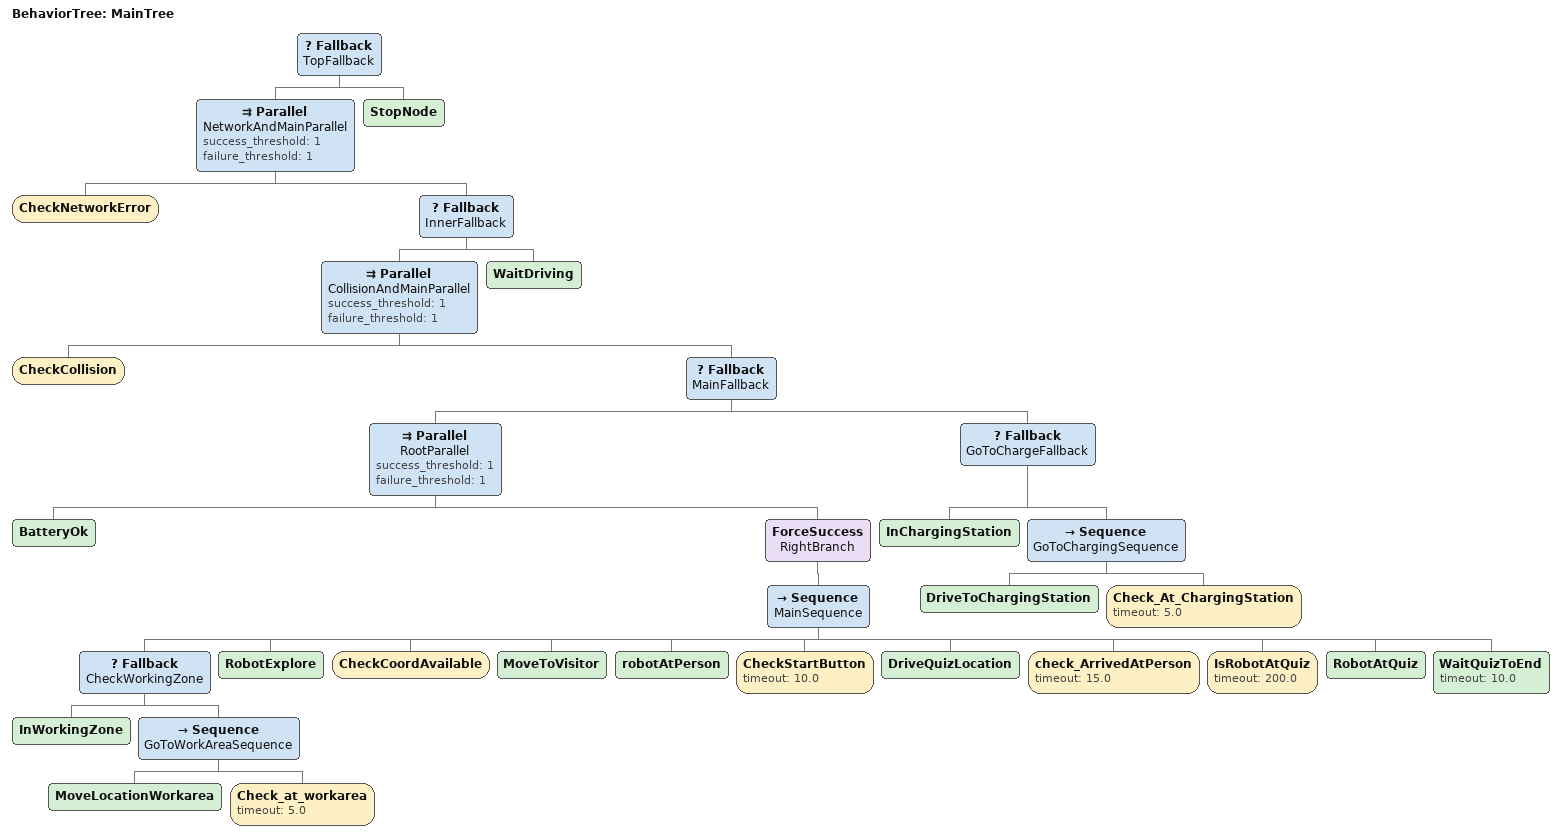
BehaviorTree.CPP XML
<root main_tree_to_execute="MainTree">
  <BehaviorTree ID="MainTree">

    <!-- Top Fallback -->
    <Fallback name="TopFallback">

      <!-- Linkerkid: Parallel met network error en fallback -->
      <Parallel name="NetworkAndMainParallel" success_threshold="1" failure_threshold="1">

        <!-- Linkerkid: CheckNetworkError -->
        <CheckNetworkError/>

        <!-- Rechterkid: Fallback -->
        <Fallback name="InnerFallback">

          <!-- Linkerkid: Parallel met CheckCollision en bestaande MainFallback -->
          <Parallel name="CollisionAndMainParallel" success_threshold="1" failure_threshold="1">

            <!-- Linkerkid: CheckCollision -->
            <CheckCollision/>

            <!-- Rechterkid: bestaande MainFallback (je eerdere boom) -->
            <Fallback name="MainFallback">

              <!-- Eerste tak: originele boom -->
              <Parallel name="RootParallel" success_threshold="1" failure_threshold="1">
                <BatteryOk/>

                <ForceSuccess name="RightBranch">
                  <Sequence name="MainSequence">

                    <Fallback name="CheckWorkingZone">
                      <InWorkingZone/>
                      <Sequence name="GoToWorkAreaSequence">
                        <MoveLocationWorkarea/>
                        <Check_at_workarea timeout="5.0"/>
                      </Sequence>
                    </Fallback>

                    <RobotExplore/>
                    <CheckCoordAvailable/>
                    <MoveToVisitor/>

                    <robotAtPerson/>
                    <CheckStartButton timeout="10.0"/>
                    <DriveQuizLocation/>
                    <check_ArrivedAtPerson timeout="15.0"/>
                    <IsRobotAtQuiz timeout = "200.0"/>
                    <RobotAtQuiz/>
                    <WaitQuizToEnd timeout="10.0"/>

                  </Sequence>
                </ForceSuccess>
              </Parallel>

              <!-- Tweede tak: wat te doen bij batterij failure -->
              <Fallback name="GoToChargeFallback">
                <InChargingStation/>
                <Sequence name="GoToChargingSequence">
                  <DriveToChargingStation/>
                  <Check_At_ChargingStation timeout="5.0"/>
                </Sequence>
              </Fallback>

            </Fallback>

          </Parallel>

          <!-- Rechterkid van InnerFallback: WaitDriving -->
          <WaitDriving/>

        </Fallback>

      </Parallel>

      <!-- Rechterkid van TopFallback: StopNode -->
      <StopNode/>

    </Fallback>

  </BehaviorTree>
</root>
